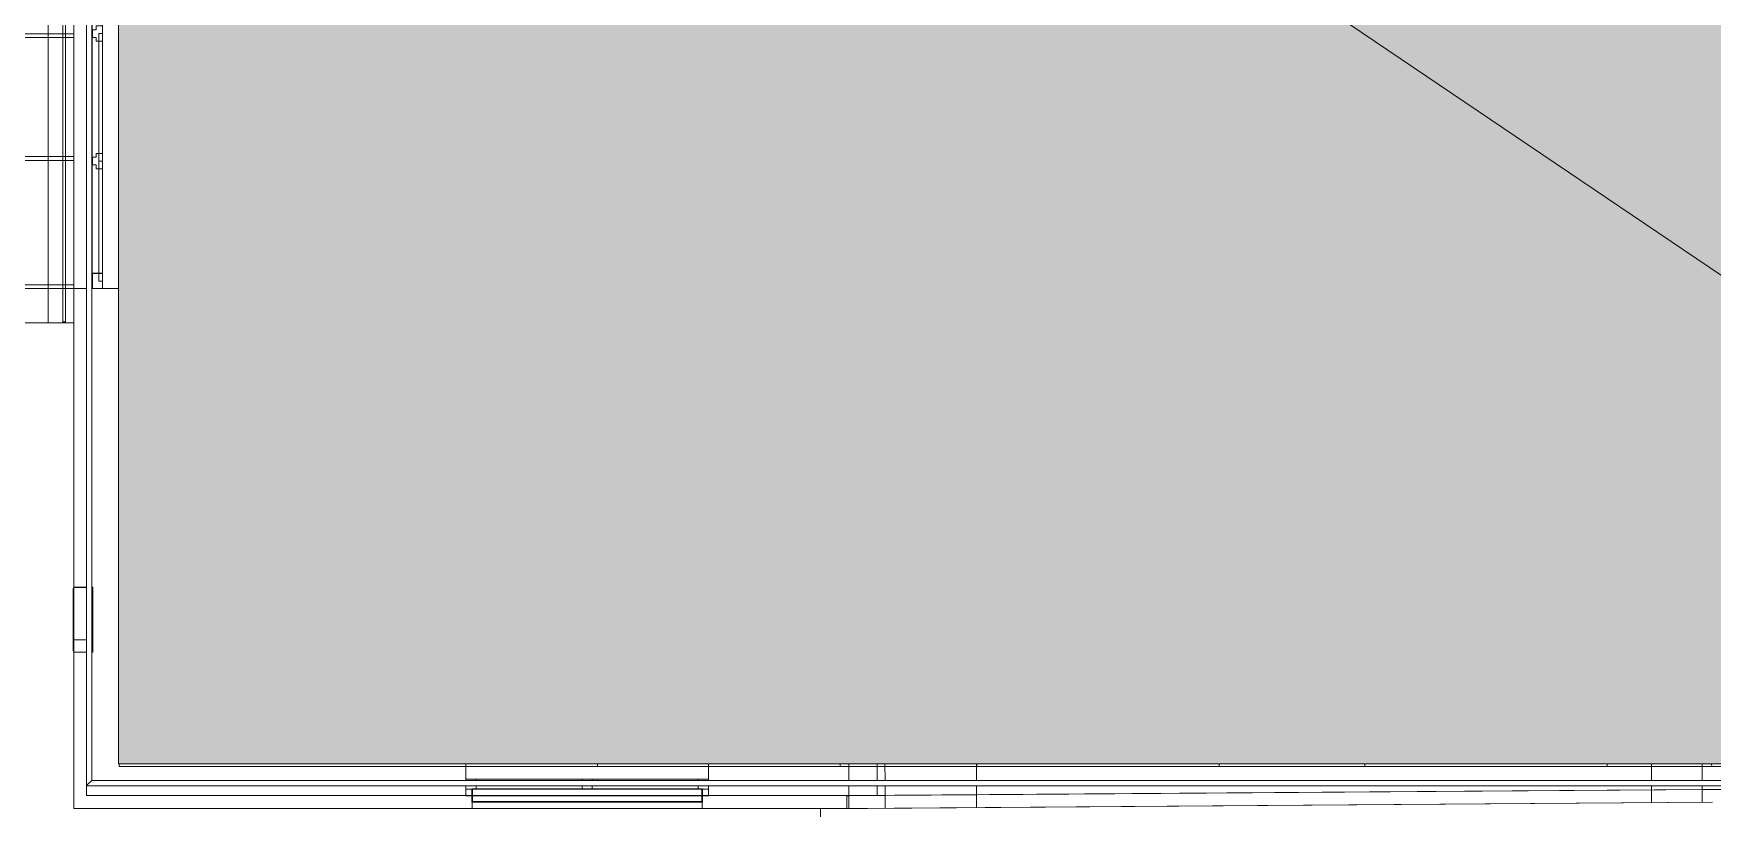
# Model space of a CAD drawing. Header units: millimetres. Extents: x 46521 to 262603, y -45352 to 20466.
# Drawn here: x 65035 to 78189, y -5275 to 801 of the extents above; entities that cross this region are included whole.
import ezdxf

# ---------------------------------------------------------------- set-up
doc = ezdxf.new("R2010")
doc.units = ezdxf.units.MM
for name, color, linetype, lineweight in [('A-DETL-GENF', 92, 'Continuous', 13), ('A-DETL-THIN', 151, 'Continuous', 13), ('A-FLOR', 192, 'Continuous', 13), ('A-GENM', 13, 'Continuous', 13), ('A-GLAZ', 151, 'Continuous', 13), ('A-GLAZ-CURT', 52, 'Continuous', 13), ('A-GLAZ-CWMG', 51, 'Continuous', 13), ('A-ROOF', 132, 'Continuous', 13), ('A-ROOF-OTLN', 132, 'Continuous', 13), ('A-WALL', 113, 'Continuous', 13), ('E-ELEC-FIXT', 91, 'Continuous', 13), ('M-EQPM', 50, 'Continuous', 13), ('Q-SPCQ', 91, 'Continuous', 13), ('S-COLS', 52, 'Continuous', 13)]:
    doc.layers.add(name, color=color, linetype=linetype, lineweight=lineweight)

# ---------------------------------------------------------------- blocks, each defined once
blk = doc.blocks.new('DPS_ELE_elektroměrná_skříň - DPS_ELE_elektroměrná_skříň -510x900-1157956-STŘECHA NÁVRH B')
at = {"layer": 'E-ELEC-FIXT', "color": 254}
for p, q in [((255, 150), (-255, 150)), ((-255, 150), (-255, 142)), ((-255, 142), (-255, 150)), ((-255, 150), (255, 150)), ((255, 142), (255, 150)), ((255, 150), (255, 142)), ((-255, 100), (-255, 0)), ((-255, 0), (-255, 100)), ((-255, 0), (255, 0)), ((-245, 0), (-255, 0)), ((245, 0), (-245, 0)), ((245, 0), (-245, 0)), ((-245, 0), (245, 0)), ((-245, 0), (-245, -5)), ((255, 0), (245, 0)), ((245, 0), (245, -5)), ((255, 0), (255, 100)), ((255, 100), (255, 0)), ((-245, -5), (245, -5))]:
    blk.add_line(p, q, dxfattribs=at)
at = {"layer": 'E-ELEC-FIXT', "color": 9}
for p, q in [((-245, 0), (-245, -5)), ((245, -5), (245, 0)), ((245, -5), (-245, -5))]:
    blk.add_line(p, q, dxfattribs=at)
at = {"layer": 'Q-SPCQ', "color": 254}
for p, q in [((-35, -5), (-36, -5)), ((-35, -5), (35, -5)), ((35, -5), (-35, -5)), ((-11, -5), (-23, -5)), ((-23, -5), (4, -5)), ((19, -5), (-15, -5)), ((-15, -5), (10, -5)), ((10, -5), (-11, -5)), ((-4, -5), (-11, -5)), ((-11, -5), (-5, -5)), ((-5, -5), (10, -5)), ((4, -5), (-4, -5)), ((10, -5), (1, -5)), ((1, -5), (19, -5))]:
    blk.add_line(p, q, dxfattribs=at)
blk = doc.blocks.new('DPS_ELE_elektroměrná_skříň - DPS_ELE_elektroměrná_skříň - 410x580-1157955-STŘECHA NÁVRH B')
at = {"layer": 'E-ELEC-FIXT', "color": 254}
for p, q in [((205, 150), (-205, 150)), ((-205, 150), (-205, 142)), ((205, 142), (205, 150)), ((-205, 100), (-205, 0)), ((-205, 0), (-205, 100)), ((-205, 0), (-197, 0)), ((-197, 0), (-205, 0)), ((-197, 0), (205, 0)), ((-195, 0), (-195, -5)), ((-195, 0), (-195, -5)), ((195, -5), (195, 0)), ((195, 0), (195, -5)), ((205, 0), (205, 100)), ((205, 100), (205, 0)), ((195, -5), (-195, -5)), ((-195, -5), (195, -5))]:
    blk.add_line(p, q, dxfattribs=at)
at = {"layer": 'E-ELEC-FIXT', "color": 10}
for p, q in [((-205, 142), (-205, 150)), ((-205, 150), (205, 150)), ((205, 150), (205, 142)), ((-195, 0), (-197, 0)), ((195, 0), (-195, 0)), ((195, 0), (-195, 0)), ((-195, 0), (195, 0)), ((205, 0), (195, 0))]:
    blk.add_line(p, q, dxfattribs=at)
at = {"layer": 'Q-SPCQ', "color": 254}
for p, q in [((-35, -5), (-36, -5)), ((-35, -5), (35, -5)), ((35, -5), (-35, -5)), ((-11, -5), (-23, -5)), ((-23, -5), (4, -5)), ((19, -5), (-15, -5)), ((-15, -5), (10, -5)), ((10, -5), (-11, -5)), ((-4, -5), (-11, -5)), ((-11, -5), (-5, -5)), ((-5, -5), (10, -5)), ((4, -5), (-4, -5)), ((10, -5), (1, -5)), ((1, -5), (19, -5))]:
    blk.add_line(p, q, dxfattribs=at)
blk = doc.blocks.new('ST_panel_sklo - ST_panel_sklo-1403385-STŘECHA NÁVRH B')
at = {"layer": 'A-GLAZ-CURT', "color": 254}
for p, q in [((-470, 28), (470, 28)), ((-470, 0), (-470, 28)), ((470, 0), (-470, 0))]:
    blk.add_line(p, q, dxfattribs=at)
at = {"layer": 'A-GLAZ-CURT', "color": 10}
for p, q in [((410, 28), (-470, 28)), ((-470, 28), (-470, 0)), ((-470, 0), (410, 0)), ((470, 28), (410, 28)), ((410, 0), (470, 0)), ((470, 28), (470, 0)), ((470, 28), (470, 0))]:
    blk.add_line(p, q, dxfattribs=at)
blk = doc.blocks.new('ST_panel_sklo - ST_panel_sklo-1403386-STŘECHA NÁVRH B')
at = {"layer": 'A-GLAZ-CURT', "color": 254}
for p, q in [((-500, 28), (500, 28)), ((500, 0), (-500, 0))]:
    blk.add_line(p, q, dxfattribs=at)
at = {"layer": 'A-GLAZ-CURT', "color": 10}
for p, q in [((-440, 28), (-500, 28)), ((-500, 0), (-500, 28)), ((-500, 28), (-500, 0)), ((-500, 0), (-440, 0)), ((440, 28), (-440, 28)), ((-440, 0), (440, 0)), ((500, 28), (440, 28)), ((440, 0), (500, 0)), ((500, 28), (500, 0)), ((500, 28), (500, 0))]:
    blk.add_line(p, q, dxfattribs=at)
blk = doc.blocks.new('OKNO_2k_ - OKNO_2k_1900x1400-V42-STŘECHA NÁVRH B')
at = {"layer": 'A-GLAZ', "color": 254}
for p, q in [((-950, 126), (950, 126)), ((-900, 126), (-950, 126)), ((-950, 75), (-950, 126)), ((-950, 126), (-950, 75)), ((-950, 75), (-900, 75)), ((950, 75), (-950, 75)), ((-950, 75), (-950, 47)), ((-900, 75), (-950, 75)), ((-950, 75), (950, 75)), ((-950, 47), (-950, 75)), ((-950, 5), (-950, -5)), ((-950, -5), (-950, 5)), ((-900, 126), (-900, 75)), ((-900, 75), (-900, 126)), ((900, 126), (-900, 126)), ((900, 126), (-900, 126)), ((-900, 75), (900, 75)), ((-870, 75), (-40, 75)), ((870, 75), (-870, 75)), ((-870, 47), (-870, 75)), ((-870, 75), (-870, 47)), ((-870, -5), (-870, 5)), ((-870, 5), (-870, -5)), ((-40, 47), (-40, 75)), ((-40, 75), (40, 75)), ((-40, 47), (-40, 75)), ((-40, -5), (-40, 5)), ((40, 75), (870, 75)), ((40, 75), (40, 47)), ((40, 75), (40, 47)), ((40, 5), (40, -5)), ((870, 47), (870, 75)), ((870, 47), (870, 75)), ((870, -5), (870, 5)), ((870, -5), (870, 5)), ((950, 126), (900, 126)), ((900, 75), (900, 126)), ((900, 75), (900, 126)), ((900, 75), (950, 75)), ((950, 75), (900, 75)), ((950, 126), (950, 75)), ((950, 126), (950, 75)), ((950, 75), (950, 47)), ((950, 75), (950, 47)), ((950, 5), (950, -5)), ((950, 5), (950, -5)), ((950, -5), (-950, -5)), ((-40, -5), (-870, -5)), ((-870, -5), (870, -5)), ((40, -5), (-40, -5)), ((870, -5), (40, -5))]:
    blk.add_line(p, q, dxfattribs=at)
at = {"layer": 'A-GLAZ', "color": 10}
for p, q in [((900, 126), (-900, 126)), ((-900, 75), (-870, 75)), ((-870, 75), (-900, 75)), ((-870, 75), (-900, 75)), ((-870, 75), (-40, 75)), ((-40, 75), (-870, 75)), ((-40, 75), (-870, 75)), ((-40, 75), (40, 75)), ((40, 75), (-40, 75)), ((-40, 75), (40, 75)), ((40, 75), (-40, 75)), ((-40, 75), (40, 75)), ((-40, -5), (-40, 5)), ((40, 75), (870, 75)), ((870, 75), (40, 75)), ((870, 75), (40, 75)), ((40, 5), (40, -5)), ((870, 75), (900, 75)), ((900, 75), (870, 75)), ((900, 75), (870, 75)), ((-870, -5), (-950, -5)), ((-40, -5), (-870, -5)), ((40, -5), (-40, -5)), ((40, -5), (-40, -5)), ((40, -5), (-40, -5)), ((870, -5), (40, -5)), ((950, -5), (870, -5))]:
    blk.add_line(p, q, dxfattribs=at)
blk = doc.blocks.new('parapet s nosem_vnitní - parapet s nosem_vnitní-1349022-STŘECHA NÁVRH B')
at = {"layer": 'A-GENM', "color": 254}
for p, q in [((-950, -98), (-950, 0)), ((-950, 0), (-950, -98)), ((-950, 0), (-870, 0)), ((870, 0), (950, 0)), ((950, -98), (950, 0)), ((950, 0), (950, -98)), ((950, -98), (950, -120))]:
    blk.add_line(p, q, dxfattribs=at)
at = {"layer": 'A-GENM', "color": 10}
for p, q in [((-950, 0), (-870, 0)), ((-870, 0), (-40, 0)), ((-870, 0), (-40, 0)), ((-40, 0), (40, 0)), ((-40, 0), (40, 0)), ((40, 0), (870, 0)), ((40, 0), (870, 0)), ((870, 0), (950, 0)), ((-950, -120), (-950, -98)), ((-950, -98), (-950, -120)), ((950, -120), (950, -98))]:
    blk.add_line(p, q, dxfattribs=at)
blk = doc.blocks.new('parapet_ext - parapet_ext-V43-STŘECHA NÁVRH B')
at = {"layer": 'Q-SPCQ', "color": 241, "lineweight": 25}
for p, q in [((-900, 51), (-900, 100)), ((-900, 100), (900, 100)), ((900, 100), (900, 51))]:
    blk.add_line(p, q, dxfattribs=at)
at = {"layer": 'Q-SPCQ', "color": 31, "lineweight": 25}
for p, q in [((-900, 100), (-900, 98)), ((-900, 100), (900, 100)), ((-900, 98), (-900, 51)), ((900, 98), (-900, 98)), ((-900, 98), (900, 98)), ((-900, 51), (-900, 0)), ((-900, 0), (-900, 51)), ((-900, 0), (-870, 0)), ((870, 0), (900, 0)), ((900, 98), (900, 100)), ((900, 51), (900, 98)), ((900, 51), (900, 0)), ((900, 0), (900, 51))]:
    blk.add_line(p, q, dxfattribs=at)
at = {"layer": 'Q-SPCQ', "color": 7, "lineweight": 25}
for p, q in [((-900, 0), (-870, 0)), ((-870, 0), (-40, 0)), ((-870, 0), (-40, 0)), ((-40, 0), (40, 0)), ((-40, 0), (40, 0)), ((40, 0), (870, 0)), ((40, 0), (870, 0)), ((870, 0), (900, 0))]:
    blk.add_line(p, q, dxfattribs=at)
blk = doc.blocks.new('Rectangular Mullion - Rectangular Mullion-Loc wall 49 Bottom 120mm 02-1403424-STŘECHA NÁVRH B')
at = {"layer": 'A-GLAZ-CWMG', "color": 254}
for p, q in [((65495, -1079), (65495, -199)), ((65495, -1079), (65495, -199)), ((65575, -199), (65575, -1079)), ((65575, -1079), (65575, -199)), ((65575, -1079), (65495, -1079))]:
    blk.add_line(p, q, dxfattribs=at)
at = {"layer": 'A-GLAZ-CWMG', "color": 10}
blk.add_line((65495, -1079), (65575, -1079), dxfattribs=at)
blk = doc.blocks.new('Rectangular Mullion - Rectangular Mullion-Loc wall 49 Bottom 120mm 02-1403425-STŘECHA NÁVRH B')
at = {"layer": 'A-GLAZ-CWMG', "color": 254}
for p, q in [((65495, -199), (65495, 801)), ((65495, -199), (65495, 801)), ((65575, 801), (65575, -199)), ((65575, -199), (65575, 801))]:
    blk.add_line(p, q, dxfattribs=at)
blk = doc.blocks.new('Rectangular Mullion - Rectangular Mullion-Loc wall 49 Bottom 120mm 02-1403430-STŘECHA NÁVRH B')
at = {"layer": 'A-GLAZ-CWMG', "color": 10}
for p, q in [((65495, -199), (65495, -229)), ((65495, -199), (65495, -229)), ((65495, -229), (65495, -1079)), ((65575, -259), (65575, -199)), ((65575, -199), (65575, -259)), ((65575, -1079), (65575, -259)), ((65546, -1079), (65495, -1079)), ((65495, -1079), (65546, -1079)), ((65574, -1079), (65546, -1079)), ((65546, -1079), (65574, -1079)), ((65575, -1079), (65574, -1079)), ((65574, -1079), (65575, -1079))]:
    blk.add_line(p, q, dxfattribs=at)
at = {"layer": 'A-GLAZ-CWMG', "color": 254}
for p, q in [((65495, -229), (65495, -1079)), ((65575, -259), (65575, -1079))]:
    blk.add_line(p, q, dxfattribs=at)
blk = doc.blocks.new('Rectangular Mullion - Rectangular Mullion-Loc wall 49 Bottom 120mm 02-1403408-STŘECHA NÁVRH B')
at = {"layer": 'A-GLAZ-CWMG', "color": 10}
for p, q in [((65495, 801), (65495, 771)), ((65495, 801), (65495, 771)), ((65575, 741), (65575, 801)), ((65575, 801), (65575, 741)), ((65495, 771), (65495, -169)), ((65575, -139), (65575, 741)), ((65495, -169), (65495, -199)), ((65495, -169), (65495, -199)), ((65575, -199), (65575, -139)), ((65575, -139), (65575, -199))]:
    blk.add_line(p, q, dxfattribs=at)
at = {"layer": 'A-GLAZ-CWMG', "color": 254}
for p, q in [((65495, 771), (65495, -169)), ((65575, 741), (65575, -139))]:
    blk.add_line(p, q, dxfattribs=at)
blk = doc.blocks.new('Rectangular Mullion - Rectangular Mullion-Loc wall 49 Bottom 120mm 02-V52-STŘECHA NÁVRH B')
at = {"layer": 'A-GLAZ-CWMG', "color": 10}
for p, q in [((65495, 1801), (65495, 1771)), ((65495, 1801), (65495, 1771)), ((65495, 1771), (65495, 831)), ((65575, 1741), (65575, 1801)), ((65575, 1801), (65575, 1741)), ((65575, 1461), (65575, 1741)), ((65575, 1061), (65575, 1461)), ((65575, 1461), (65575, 1061)), ((65575, 861), (65575, 1061)), ((65495, 831), (65495, 801)), ((65495, 831), (65495, 801)), ((65575, 801), (65575, 861)), ((65575, 861), (65575, 801))]:
    blk.add_line(p, q, dxfattribs=at)
at = {"layer": 'A-GLAZ-CWMG', "color": 254}
for p, q in [((65495, 1771), (65495, 831)), ((65575, 1741), (65575, 1461)), ((65575, 1061), (65575, 861))]:
    blk.add_line(p, q, dxfattribs=at)
blk = doc.blocks.new('Rectangular Mullion - Rectangular Mullion-Loc wall 49 Bottom 120mm 02-1403388-STŘECHA NÁVRH B')
at = {"layer": 'A-GLAZ-CWMG', "color": 254}
for p, q in [((0, 1), (-120, 1)), ((-120, 1), (-120, -79)), ((-120, 1), (0, 1)), ((0, -79), (0, 1)), ((0, 1), (0, -79)), ((-120, -79), (0, -79)), ((0, -79), (-120, -79))]:
    blk.add_line(p, q, dxfattribs=at)
at = {"layer": 'A-GLAZ-CWMG', "color": 10}
for p, q in [((-120, 0), (-120, 1)), ((-120, -28), (-120, 0)), ((-120, -79), (-120, -28))]:
    blk.add_line(p, q, dxfattribs=at)
blk = doc.blocks.new('Rectangular Mullion - Rectangular Mullion-Loc wall 49 Bottom 120mm-1403423-STŘECHA NÁVRH B')
at = {"layer": 'A-GLAZ-CWMG', "color": 10}
for p, q in [((-60, 1), (-60, 0)), ((60, 1), (-60, 1)), ((60, 0), (60, 1)), ((60, -28), (60, 0)), ((-60, 0), (-60, -28)), ((-60, -28), (-60, -49)), ((-60, -49), (-30, -49)), ((-30, -49), (-30, -79)), ((-30, -79), (30, -79)), ((30, -79), (30, -49)), ((30, -49), (60, -49)), ((60, -49), (60, -28))]:
    blk.add_line(p, q, dxfattribs=at)
at = {"layer": 'A-GLAZ-CWMG', "color": 254}
for p, q in [((-60, 1), (60, 1)), ((-60, -49), (-60, 1)), ((60, 1), (60, -49)), ((-30, -49), (-60, -49)), ((-30, -79), (-30, -49)), ((30, -79), (-30, -79)), ((60, -49), (30, -49)), ((30, -49), (30, -79))]:
    blk.add_line(p, q, dxfattribs=at)
blk = doc.blocks.new('FP_68-STŘECHA NÁVRH B')
at = {"layer": 'M-EQPM', "color": 8}
for p, q in [((-2591, -200), (-2768, -200)), ((-2412, -200), (-2591, -200)), ((-2231, -200), (-2412, -200)), ((-2050, -200), (-2231, -200)), ((-1867, -200), (-2050, -200)), ((-1683, -200), (-1867, -200)), ((-1499, -200), (-1683, -200)), ((-1313, -200), (-1499, -200)), ((-1127, -200), (-1313, -200)), ((-940, -200), (-1127, -200)), ((-753, -200), (-940, -200)), ((-565, -200), (-753, -200)), ((-377, -200), (-565, -200)), ((-188, -200), (-377, -200)), ((0, -200), (-188, -200)), ((188, -200), (0, -200)), ((377, -200), (188, -200)), ((565, -200), (377, -200)), ((753, -200), (565, -200)), ((940, -200), (753, -200)), ((1127, -200), (940, -200)), ((1313, -200), (1127, -200)), ((1499, -200), (1313, -200)), ((1683, -200), (1499, -200)), ((1867, -200), (1683, -200)), ((2050, -200), (1867, -200)), ((2231, -200), (2050, -200)), ((2412, -200), (2231, -200)), ((2591, -200), (2412, -200)), ((2768, -200), (2591, -200)), ((-2591, -400), (-2768, -400)), ((-2412, -400), (-2591, -400)), ((-2231, -400), (-2412, -400)), ((-2050, -400), (-2231, -400)), ((-1867, -400), (-2050, -400)), ((-1683, -400), (-1867, -400)), ((-1499, -400), (-1683, -400)), ((-1313, -400), (-1499, -400)), ((-1127, -400), (-1313, -400)), ((-940, -400), (-1127, -400)), ((-753, -400), (-940, -400)), ((-565, -400), (-753, -400)), ((-377, -400), (-565, -400)), ((-188, -400), (-377, -400)), ((0, -400), (-188, -400)), ((188, -400), (0, -400)), ((377, -400), (188, -400)), ((565, -400), (377, -400)), ((753, -400), (565, -400)), ((940, -400), (753, -400)), ((1127, -400), (940, -400)), ((1313, -400), (1127, -400)), ((1499, -400), (1313, -400)), ((1683, -400), (1499, -400)), ((1867, -400), (1683, -400)), ((2050, -400), (1867, -400)), ((2231, -400), (2050, -400)), ((2412, -400), (2231, -400)), ((2591, -400), (2412, -400)), ((2768, -400), (2591, -400)), ((-2591, -600), (-2768, -600)), ((-2412, -600), (-2591, -600)), ((-2231, -600), (-2412, -600)), ((-2050, -600), (-2231, -600)), ((-1867, -600), (-2050, -600)), ((-1683, -600), (-1867, -600)), ((-1499, -600), (-1683, -600)), ((-1313, -600), (-1499, -600)), ((-1127, -600), (-1313, -600)), ((-940, -600), (-1127, -600)), ((-753, -600), (-940, -600)), ((-565, -600), (-753, -600)), ((-377, -600), (-565, -600)), ((-188, -600), (-377, -600)), ((0, -600), (-188, -600)), ((188, -600), (0, -600)), ((377, -600), (188, -600)), ((565, -600), (377, -600)), ((753, -600), (565, -600)), ((940, -600), (753, -600)), ((1127, -600), (940, -600)), ((1313, -600), (1127, -600)), ((1499, -600), (1313, -600)), ((1683, -600), (1499, -600)), ((1867, -600), (1683, -600)), ((2050, -600), (1867, -600)), ((2231, -600), (2050, -600)), ((2412, -600), (2231, -600)), ((2591, -600), (2412, -600)), ((2768, -600), (2591, -600)), ((-2591, -800), (-2768, -800)), ((-2412, -800), (-2591, -800)), ((-2231, -800), (-2412, -800)), ((-2050, -800), (-2231, -800)), ((-1867, -800), (-2050, -800)), ((-1683, -800), (-1867, -800)), ((-1499, -800), (-1683, -800)), ((-1313, -800), (-1499, -800)), ((-1127, -800), (-1313, -800)), ((-940, -800), (-1127, -800)), ((-753, -800), (-940, -800)), ((-565, -800), (-753, -800)), ((-377, -800), (-565, -800)), ((-188, -800), (-377, -800)), ((0, -800), (-188, -800)), ((188, -800), (0, -800)), ((377, -800), (188, -800)), ((565, -800), (377, -800)), ((753, -800), (565, -800)), ((940, -800), (753, -800)), ((1127, -800), (940, -800)), ((1313, -800), (1127, -800)), ((1499, -800), (1313, -800)), ((1683, -800), (1499, -800)), ((1867, -800), (1683, -800)), ((2050, -800), (1867, -800)), ((2231, -800), (2050, -800)), ((2412, -800), (2231, -800)), ((2591, -800), (2412, -800)), ((2768, -800), (2591, -800)), ((-2591, -1000), (-2768, -1000)), ((-2412, -1000), (-2591, -1000)), ((-2231, -1000), (-2412, -1000)), ((-2050, -1000), (-2231, -1000)), ((-1867, -1000), (-2050, -1000)), ((-1683, -1000), (-1867, -1000)), ((-1499, -1000), (-1683, -1000)), ((-1313, -1000), (-1499, -1000)), ((-1127, -1000), (-1313, -1000)), ((-940, -1000), (-1127, -1000)), ((-753, -1000), (-940, -1000)), ((-565, -1000), (-753, -1000)), ((-377, -1000), (-565, -1000)), ((-188, -1000), (-377, -1000)), ((0, -1000), (-188, -1000)), ((188, -1000), (0, -1000)), ((377, -1000), (188, -1000)), ((565, -1000), (377, -1000)), ((753, -1000), (565, -1000)), ((940, -1000), (753, -1000)), ((1127, -1000), (940, -1000)), ((1313, -1000), (1127, -1000)), ((1499, -1000), (1313, -1000)), ((1683, -1000), (1499, -1000)), ((1867, -1000), (1683, -1000)), ((2050, -1000), (1867, -1000)), ((2231, -1000), (2050, -1000)), ((2412, -1000), (2231, -1000)), ((2591, -1000), (2412, -1000)), ((2768, -1000), (2591, -1000))]:
    blk.add_line(p, q, dxfattribs=at)
blk = doc.blocks.new('DPS_stříška_hlavní_vstup_2 - DPS_stříška_hlavní_vstup_2-1605088-STŘECHA NÁVRH B')
at = {"layer": 'M-EQPM', "color": 9}
for p, q in [((2768, 0), (-2768, 0)), ((-2768, 0), (-2768, -1200)), ((2768, -1200), (2768, 0))]:
    blk.add_line(p, q, dxfattribs=at)
at = {"layer": 'M-EQPM', "color": 254}
for p, q in [((-2768, 0), (-2471, 0)), ((-2768, 0), (-2768, 0)), ((-2768, -1200), (-2768, 0)), ((-2471, 0), (-2171, 0)), ((-2170, 0), (-1867, 0)), ((-1866, 0), (-1560, 0)), ((-1560, 0), (-1251, 0)), ((-1251, 0), (-940, 0)), ((-940, 0), (-627, 0)), ((-627, 0), (-314, 0)), ((-314, 0), (0, 0)), ((0, 0), (314, 0)), ((314, 0), (627, 0)), ((627, 0), (940, 0)), ((940, 0), (1251, 0)), ((1251, 0), (1560, 0)), ((1560, 0), (1866, 0)), ((1867, 0), (2170, 0)), ((2171, 0), (2471, 0)), ((2471, 0), (2768, 0)), ((2768, 0), (2768, 0)), ((2768, 0), (2768, -1200)), ((-2768, -85), (-2768, -65)), ((-2768, -65), (-2761, -65)), ((-2471, -65), (-2768, -65)), ((-2761, -85), (-2768, -85)), ((-2471, -85), (-2768, -85)), ((-2761, -65), (-2761, -75)), ((-2761, -65), (-2500, -65)), ((-2761, -75), (-2761, -85)), ((-2500, -85), (-2761, -85)), ((-2470, -30), (-2500, -30)), ((-2500, -30), (-2470, -30)), ((-2500, -30), (-2500, -65)), ((-2500, -30), (-2500, -65)), ((-2500, -65), (-2500, -85)), ((-2500, -65), (-2500, -85)), ((-2500, -65), (-2474, -65)), ((-2500, -85), (-2500, -590)), ((-2500, -85), (-2500, -590)), ((-2474, -85), (-2500, -85)), ((-2474, -65), (-2171, -65)), ((-2474, -85), (-2465, -85)), ((-2171, -65), (-2471, -65)), ((-2171, -85), (-2471, -85)), ((-2470, -65), (-2470, -30)), ((-2470, -30), (-2470, -65)), ((-2470, -85), (-2470, -65)), ((-2470, -65), (-2470, -85)), ((-2470, -590), (-2470, -85)), ((-2470, -85), (-2470, -590)), ((-2171, -85), (-2465, -85)), ((-2170, -65), (-1867, -65)), ((-1867, -65), (-2170, -65)), ((-1867, -85), (-2170, -85)), ((-1867, -85), (-2170, -85)), ((-1862, -65), (-1866, -65)), ((-1560, -65), (-1866, -65)), ((-1560, -85), (-1866, -85)), ((-1560, -85), (-1866, -85)), ((-1862, -65), (-1560, -65)), ((-1556, -65), (-1560, -65)), ((-1251, -65), (-1560, -65)), ((-1251, -85), (-1560, -85)), ((-1495, -85), (-1560, -85)), ((-1556, -65), (-1495, -65)), ((-1465, -30), (-1495, -30)), ((-1495, -30), (-1465, -30)), ((-1495, -30), (-1495, -65)), ((-1495, -30), (-1495, -65)), ((-1495, -65), (-1495, -85)), ((-1495, -65), (-1495, -85)), ((-1495, -65), (-1465, -65)), ((-1495, -85), (-1495, -590)), ((-1495, -85), (-1495, -590)), ((-1465, -85), (-1495, -85)), ((-1465, -65), (-1465, -30)), ((-1465, -30), (-1465, -65)), ((-1465, -85), (-1465, -65)), ((-1465, -65), (-1465, -85)), ((-1465, -65), (-1251, -65)), ((-1465, -590), (-1465, -85)), ((-1465, -85), (-1465, -590)), ((-1251, -85), (-1465, -85)), ((-1251, -65), (-940, -65)), ((-940, -65), (-1251, -65)), ((-940, -85), (-1251, -85)), ((-940, -85), (-1251, -85)), ((-937, -65), (-940, -65)), ((-627, -65), (-940, -65)), ((-627, -85), (-940, -85)), ((-627, -85), (-940, -85)), ((-937, -65), (-627, -65)), ((-626, -65), (-627, -65)), ((-314, -65), (-627, -65)), ((-314, -85), (-627, -85)), ((-627, -85), (-626, -85)), ((-626, -65), (-532, -65)), ((-532, -85), (-626, -85)), ((-502, -30), (-532, -30)), ((-532, -30), (-502, -30)), ((-532, -30), (-532, -65)), ((-532, -30), (-532, -65)), ((-532, -65), (-532, -85)), ((-532, -65), (-532, -85)), ((-532, -65), (-502, -65)), ((-532, -85), (-532, -590)), ((-532, -85), (-532, -590)), ((-502, -85), (-532, -85)), ((-502, -65), (-502, -30)), ((-502, -30), (-502, -65)), ((-502, -85), (-502, -65)), ((-502, -65), (-502, -85)), ((-502, -65), (-314, -65)), ((-502, -590), (-502, -85)), ((-502, -85), (-502, -590)), ((-314, -85), (-502, -85)), ((-314, -65), (314, -65)), ((0, -65), (-314, -65)), ((314, -85), (-314, -85)), ((-314, -85), (-313, -85)), ((0, -85), (-313, -85)), ((314, -65), (0, -65)), ((313, -85), (0, -85)), ((313, -85), (314, -85)), ((314, -65), (502, -65)), ((627, -65), (314, -65)), ((627, -85), (314, -85)), ((502, -85), (314, -85)), ((502, -30), (532, -30)), ((532, -30), (502, -30)), ((502, -65), (502, -30)), ((502, -30), (502, -65)), ((502, -85), (502, -65)), ((502, -65), (502, -85)), ((502, -65), (532, -65)), ((502, -590), (502, -85)), ((502, -85), (502, -590)), ((532, -85), (502, -85)), ((532, -65), (532, -30)), ((532, -65), (532, -30)), ((532, -85), (532, -65)), ((532, -85), (532, -65)), ((532, -65), (627, -65)), ((532, -590), (532, -85)), ((532, -590), (532, -85)), ((626, -85), (532, -85)), ((626, -85), (627, -85)), ((627, -65), (940, -65)), ((940, -65), (627, -65)), ((940, -85), (627, -85)), ((937, -85), (627, -85)), ((937, -85), (940, -85)), ((940, -65), (1251, -65)), ((1251, -65), (940, -65)), ((1251, -85), (940, -85)), ((1248, -85), (940, -85)), ((1248, -85), (1251, -85)), ((1251, -65), (1465, -65)), ((1560, -65), (1251, -65)), ((1560, -85), (1251, -85)), ((1465, -85), (1251, -85)), ((1465, -30), (1495, -30)), ((1495, -30), (1465, -30)), ((1465, -65), (1465, -30)), ((1465, -30), (1465, -65)), ((1465, -85), (1465, -65)), ((1465, -65), (1465, -85)), ((1465, -65), (1495, -65)), ((1465, -590), (1465, -85)), ((1465, -85), (1465, -590)), ((1495, -85), (1465, -85)), ((1495, -65), (1495, -30)), ((1495, -65), (1495, -30)), ((1495, -85), (1495, -65)), ((1495, -85), (1495, -65)), ((1495, -65), (1560, -65)), ((1495, -590), (1495, -85)), ((1495, -590), (1495, -85)), ((1556, -85), (1495, -85)), ((1556, -85), (1560, -85)), ((1560, -65), (1866, -65)), ((1866, -65), (1560, -65)), ((1866, -85), (1560, -85)), ((1862, -85), (1560, -85)), ((1862, -85), (1866, -85)), ((1867, -65), (2170, -65)), ((2170, -65), (1867, -65)), ((2170, -85), (1867, -85)), ((2170, -85), (1867, -85)), ((2171, -65), (2474, -65)), ((2768, -65), (2171, -65)), ((2768, -85), (2171, -85)), ((2474, -85), (2171, -85)), ((2470, -30), (2500, -30)), ((2500, -30), (2470, -30)), ((2470, -65), (2470, -30)), ((2470, -30), (2470, -65)), ((2470, -85), (2470, -65)), ((2470, -65), (2470, -85)), ((2470, -590), (2470, -85)), ((2470, -85), (2470, -590)), ((2474, -65), (2500, -65)), ((2500, -85), (2474, -85)), ((2500, -65), (2500, -30)), ((2500, -65), (2500, -30)), ((2500, -85), (2500, -65)), ((2500, -85), (2500, -65)), ((2500, -65), (2761, -65)), ((2500, -590), (2500, -85)), ((2500, -590), (2500, -85)), ((2761, -85), (2500, -85)), ((2761, -65), (2768, -65)), ((2761, -75), (2761, -65)), ((2761, -85), (2761, -75)), ((2768, -85), (2761, -85)), ((2768, -65), (2768, -85)), ((-2768, -610), (-2768, -590)), ((-2768, -590), (-2761, -590)), ((-2471, -590), (-2768, -590)), ((-2761, -610), (-2768, -610)), ((-2471, -610), (-2768, -610)), ((-2761, -590), (-2761, -600)), ((-2761, -590), (-2500, -590)), ((-2761, -600), (-2761, -610)), ((-2500, -610), (-2761, -610)), ((-2500, -590), (-2500, -610)), ((-2500, -590), (-2500, -610)), ((-2500, -590), (-2474, -590)), ((-2500, -610), (-2500, -1115)), ((-2500, -610), (-2500, -1115)), ((-2474, -610), (-2500, -610)), ((-2474, -590), (-2171, -590)), ((-2171, -610), (-2474, -610)), ((-2171, -590), (-2471, -590)), ((-2171, -610), (-2471, -610)), ((-2470, -610), (-2470, -590)), ((-2470, -590), (-2470, -610)), ((-2470, -1115), (-2470, -610)), ((-2470, -610), (-2470, -1115)), ((-2170, -590), (-1867, -590)), ((-1867, -590), (-2170, -590)), ((-1867, -610), (-2170, -610)), ((-1867, -610), (-2170, -610)), ((-1866, -590), (-1560, -590)), ((-1560, -590), (-1866, -590)), ((-1560, -610), (-1866, -610)), ((-1560, -610), (-1866, -610)), ((-1560, -590), (-1495, -590)), ((-1251, -590), (-1560, -590)), ((-1251, -610), (-1560, -610)), ((-1495, -610), (-1560, -610)), ((-1495, -590), (-1495, -610)), ((-1495, -590), (-1495, -610)), ((-1495, -590), (-1465, -590)), ((-1495, -610), (-1495, -1115)), ((-1495, -610), (-1495, -1115)), ((-1465, -610), (-1495, -610)), ((-1465, -610), (-1465, -590)), ((-1465, -590), (-1465, -610)), ((-1465, -590), (-1251, -590)), ((-1465, -1115), (-1465, -610)), ((-1465, -610), (-1465, -1115)), ((-1251, -610), (-1465, -610)), ((-1251, -590), (-940, -590)), ((-940, -590), (-1251, -590)), ((-940, -610), (-1251, -610)), ((-940, -610), (-1251, -610)), ((-940, -590), (-627, -590)), ((-627, -590), (-940, -590)), ((-627, -610), (-940, -610)), ((-627, -610), (-940, -610)), ((-627, -590), (-532, -590)), ((-314, -590), (-627, -590)), ((-314, -610), (-627, -610)), ((-532, -610), (-627, -610)), ((-532, -590), (-532, -610)), ((-532, -590), (-532, -610)), ((-532, -590), (-502, -590)), ((-532, -610), (-532, -1115)), ((-532, -610), (-532, -1115)), ((-502, -610), (-532, -610)), ((-502, -610), (-502, -590)), ((-502, -590), (-502, -610)), ((-502, -590), (-314, -590)), ((-502, -1115), (-502, -610)), ((-502, -610), (-502, -1115)), ((-314, -610), (-502, -610)), ((-314, -590), (314, -590)), ((314, -590), (-314, -590)), ((314, -610), (-314, -610)), ((314, -610), (-314, -610)), ((314, -590), (502, -590)), ((627, -590), (314, -590)), ((627, -610), (314, -610)), ((502, -610), (314, -610)), ((502, -610), (502, -590)), ((502, -590), (502, -610)), ((502, -590), (532, -590)), ((502, -1115), (502, -610)), ((502, -610), (502, -1115)), ((532, -610), (502, -610)), ((532, -610), (532, -590)), ((532, -610), (532, -590)), ((532, -590), (627, -590)), ((532, -1115), (532, -610)), ((532, -1115), (532, -610)), ((627, -610), (532, -610)), ((627, -590), (940, -590)), ((940, -590), (627, -590)), ((940, -610), (627, -610)), ((940, -610), (627, -610)), ((940, -590), (1251, -590)), ((1251, -590), (940, -590)), ((1251, -610), (940, -610)), ((1251, -610), (940, -610)), ((1251, -590), (1465, -590)), ((1560, -590), (1251, -590)), ((1560, -610), (1251, -610)), ((1465, -610), (1251, -610)), ((1465, -610), (1465, -590)), ((1465, -590), (1465, -610)), ((1465, -590), (1495, -590)), ((1465, -1115), (1465, -610)), ((1465, -610), (1465, -1115)), ((1495, -610), (1465, -610)), ((1495, -610), (1495, -590)), ((1495, -610), (1495, -590)), ((1495, -590), (1560, -590)), ((1495, -1115), (1495, -610)), ((1495, -1115), (1495, -610)), ((1560, -610), (1495, -610)), ((1560, -590), (1866, -590)), ((1866, -590), (1560, -590)), ((1866, -610), (1560, -610)), ((1866, -610), (1560, -610)), ((1867, -590), (2170, -590)), ((2170, -590), (1867, -590)), ((2170, -610), (1867, -610)), ((2170, -610), (1867, -610)), ((2171, -590), (2474, -590)), ((2471, -590), (2171, -590)), ((2471, -610), (2171, -610)), ((2474, -610), (2171, -610)), ((2470, -610), (2470, -590)), ((2470, -590), (2470, -610)), ((2470, -1115), (2470, -610)), ((2470, -610), (2470, -1115)), ((2768, -590), (2471, -590)), ((2768, -610), (2471, -610)), ((2474, -590), (2500, -590)), ((2500, -610), (2474, -610)), ((2500, -610), (2500, -590)), ((2500, -610), (2500, -590)), ((2500, -590), (2761, -590)), ((2500, -1115), (2500, -610)), ((2500, -1115), (2500, -610)), ((2761, -610), (2500, -610)), ((2761, -590), (2768, -590)), ((2761, -600), (2761, -590)), ((2761, -610), (2761, -600)), ((2768, -610), (2761, -610)), ((2768, -590), (2768, -610)), ((-2768, -1135), (-2768, -1115)), ((-2768, -1115), (-2761, -1115)), ((-2171, -1115), (-2768, -1115)), ((-2761, -1135), (-2768, -1135)), ((-2171, -1135), (-2768, -1135)), ((-2761, -1115), (-2761, -1125)), ((-2761, -1115), (-2500, -1115)), ((-2761, -1125), (-2761, -1135)), ((-2500, -1135), (-2761, -1135)), ((-2500, -1115), (-2500, -1135)), ((-2500, -1115), (-2500, -1135)), ((-2500, -1115), (-2474, -1115)), ((-2500, -1135), (-2500, -1200)), ((-2500, -1135), (-2500, -1200)), ((-2474, -1135), (-2500, -1135)), ((-2474, -1115), (-2171, -1115)), ((-2171, -1135), (-2474, -1135)), ((-2470, -1135), (-2470, -1115)), ((-2470, -1115), (-2470, -1135)), ((-2470, -1200), (-2470, -1135)), ((-2470, -1135), (-2470, -1200)), ((-2170, -1115), (-1867, -1115)), ((-1867, -1115), (-2170, -1115)), ((-1867, -1135), (-2170, -1135)), ((-1867, -1135), (-2170, -1135)), ((-1866, -1115), (-1560, -1115)), ((-1560, -1115), (-1866, -1115)), ((-1560, -1135), (-1866, -1135)), ((-1560, -1135), (-1866, -1135)), ((-1560, -1115), (-1495, -1115)), ((-1251, -1115), (-1560, -1115)), ((-1251, -1135), (-1560, -1135)), ((-1560, -1135), (-1556, -1135)), ((-1495, -1135), (-1556, -1135)), ((-1495, -1115), (-1495, -1135)), ((-1495, -1115), (-1495, -1135)), ((-1495, -1115), (-1465, -1115)), ((-1495, -1135), (-1495, -1200)), ((-1495, -1135), (-1495, -1200)), ((-1465, -1135), (-1495, -1135)), ((-1465, -1135), (-1465, -1115)), ((-1465, -1115), (-1465, -1135)), ((-1465, -1115), (-1251, -1115)), ((-1465, -1200), (-1465, -1135)), ((-1465, -1135), (-1465, -1200)), ((-1251, -1135), (-1465, -1135)), ((-1248, -1115), (-1251, -1115)), ((-940, -1115), (-1251, -1115)), ((-940, -1135), (-1251, -1135)), ((-1251, -1135), (-1248, -1135)), ((-1248, -1115), (-940, -1115)), ((-940, -1135), (-1248, -1135)), ((-937, -1115), (-940, -1115)), ((-627, -1115), (-940, -1115)), ((-627, -1135), (-940, -1135)), ((-940, -1135), (-937, -1135)), ((-937, -1115), (-627, -1115)), ((-627, -1135), (-937, -1135)), ((-627, -1115), (-532, -1115)), ((-314, -1115), (-627, -1115)), ((-314, -1135), (-627, -1135)), ((-532, -1135), (-627, -1135)), ((-532, -1115), (-532, -1135)), ((-532, -1115), (-532, -1135)), ((-532, -1115), (-502, -1115)), ((-532, -1135), (-532, -1200)), ((-532, -1135), (-532, -1200)), ((-502, -1135), (-532, -1135)), ((-502, -1135), (-502, -1115)), ((-502, -1115), (-502, -1135)), ((-502, -1115), (-314, -1115)), ((-502, -1200), (-502, -1135)), ((-502, -1135), (-502, -1200)), ((-314, -1135), (-502, -1135)), ((-313, -1115), (-314, -1115)), ((314, -1115), (-314, -1115)), ((314, -1135), (-314, -1135)), ((314, -1135), (-314, -1135)), ((-313, -1115), (313, -1115)), ((314, -1115), (313, -1115)), ((314, -1115), (502, -1115)), ((627, -1115), (314, -1115)), ((627, -1135), (314, -1135)), ((502, -1135), (314, -1135)), ((502, -1135), (502, -1115)), ((502, -1115), (502, -1135)), ((502, -1115), (532, -1115)), ((502, -1200), (502, -1135)), ((502, -1135), (502, -1200)), ((532, -1135), (502, -1135)), ((532, -1135), (532, -1115)), ((532, -1135), (532, -1115)), ((532, -1115), (626, -1115)), ((532, -1200), (532, -1135)), ((532, -1200), (532, -1135)), ((627, -1135), (532, -1135)), ((627, -1115), (626, -1115)), ((627, -1115), (937, -1115)), ((940, -1115), (627, -1115)), ((940, -1135), (627, -1135)), ((940, -1135), (627, -1135)), ((940, -1115), (937, -1115)), ((940, -1115), (1248, -1115)), ((1251, -1115), (940, -1115)), ((1251, -1135), (940, -1135)), ((1251, -1135), (940, -1135)), ((1251, -1115), (1248, -1115)), ((1251, -1115), (1465, -1115)), ((1560, -1115), (1251, -1115)), ((1560, -1135), (1251, -1135)), ((1465, -1135), (1251, -1135)), ((1465, -1135), (1465, -1115)), ((1465, -1115), (1465, -1135)), ((1465, -1115), (1495, -1115)), ((1465, -1200), (1465, -1135)), ((1465, -1135), (1465, -1200)), ((1495, -1135), (1465, -1135)), ((1495, -1135), (1495, -1115)), ((1495, -1135), (1495, -1115)), ((1495, -1115), (1560, -1115)), ((1495, -1200), (1495, -1135)), ((1495, -1200), (1495, -1135)), ((1560, -1135), (1495, -1135)), ((1560, -1115), (1862, -1115)), ((1866, -1115), (1560, -1115)), ((1866, -1135), (1560, -1135)), ((1862, -1135), (1560, -1135)), ((1866, -1115), (1862, -1115)), ((1862, -1135), (1866, -1135)), ((1867, -1115), (2165, -1115)), ((2171, -1115), (1867, -1115)), ((2171, -1135), (1867, -1135)), ((2170, -1135), (1867, -1135)), ((2170, -1115), (2165, -1115)), ((2171, -1115), (2465, -1115)), ((2768, -1115), (2171, -1115)), ((2768, -1135), (2171, -1135)), ((2474, -1135), (2171, -1135)), ((2474, -1115), (2465, -1115)), ((2470, -1135), (2470, -1115)), ((2470, -1115), (2470, -1135)), ((2470, -1200), (2470, -1135)), ((2470, -1135), (2470, -1200)), ((2474, -1115), (2500, -1115)), ((2500, -1135), (2474, -1135)), ((2500, -1135), (2500, -1115)), ((2500, -1135), (2500, -1115)), ((2500, -1115), (2761, -1115)), ((2500, -1200), (2500, -1135)), ((2500, -1200), (2500, -1135)), ((2761, -1135), (2500, -1135)), ((2761, -1115), (2768, -1115)), ((2761, -1125), (2761, -1115)), ((2761, -1135), (2761, -1125)), ((2768, -1135), (2761, -1135)), ((2768, -1115), (2768, -1135)), ((-2768, -1200), (-2768, -1200)), ((-2171, -1200), (-2768, -1200)), ((-2768, -1200), (-2471, -1200)), ((-2470, -1200), (-2500, -1200)), ((-2500, -1200), (-2470, -1200)), ((-2471, -1200), (-2171, -1200)), ((-2171, -1200), (-1867, -1200)), ((-1867, -1200), (-2170, -1200)), ((-1867, -1200), (-1560, -1200)), ((-1560, -1200), (-1866, -1200)), ((-1251, -1200), (-1560, -1200)), ((-1560, -1200), (-1251, -1200)), ((-1465, -1200), (-1495, -1200)), ((-1495, -1200), (-1465, -1200)), ((-940, -1200), (-1251, -1200)), ((-1251, -1200), (-314, -1200)), ((-627, -1200), (-940, -1200)), ((-314, -1200), (-627, -1200)), ((-502, -1200), (-532, -1200)), ((-532, -1200), (-502, -1200)), ((314, -1200), (-314, -1200)), ((-314, -1200), (0, -1200)), ((0, -1200), (314, -1200)), ((627, -1200), (314, -1200)), ((314, -1200), (627, -1200)), ((502, -1200), (532, -1200)), ((532, -1200), (502, -1200)), ((940, -1200), (627, -1200)), ((627, -1200), (1251, -1200)), ((1251, -1200), (940, -1200)), ((1560, -1200), (1251, -1200)), ((1251, -1200), (1560, -1200)), ((1465, -1200), (1495, -1200)), ((1495, -1200), (1465, -1200)), ((1866, -1200), (1560, -1200)), ((1560, -1200), (1867, -1200)), ((2171, -1200), (1867, -1200)), ((1867, -1200), (2171, -1200)), ((2768, -1200), (2171, -1200)), ((2171, -1200), (2471, -1200)), ((2470, -1200), (2500, -1200)), ((2500, -1200), (2470, -1200)), ((2471, -1200), (2768, -1200)), ((2768, -1200), (2768, -1200))]:
    blk.add_line(p, q, dxfattribs=at)
at = {"layer": 'M-EQPM', "color": 9}
blk.add_blockref('FP_68-STŘECHA NÁVRH B', (0, 0), dxfattribs=at)

msp = doc.modelspace()

# ---------------------------------------------------------------- hatches: boundary and pattern name
at = {"layer": 'A-DETL-GENF'}
msp.add_hatch(color=9, dxfattribs=at).paths.add_polyline_path([(84058.4, -4924.4), (84058.4, 7499.3), (65699.3, 7499.3), (65699.3, -4924.4), (83746.9, -4924.4)])

# ---------------------------------------------------------------- linework, layer by layer
at = {"layer": 'A-DETL-THIN'}
for p, q in [((65699.3, 7499.3), (65699.3, -4924.4)), ((65599.3, 7472.1), (84060.7, -5024.4)), ((65699.3, -4924.4), (84058.4, -4924.4))]:
    msp.add_line(p, q, dxfattribs=at)
at = {"layer": 'A-FLOR'}
msp.add_line((65699.3, 1061.2), (65699.3, -4876.6), dxfattribs=at)
at = {"layer": 'A-FLOR', "color": 9}
msp.add_line((71705.8, -4924.4), (71706.4, -5054.6), dxfattribs=at)
at = {"layer": 'A-FLOR', "color": 231}
msp.add_line((71706.6, -5096.6), (71707, -5173.9), dxfattribs=at)
at = {"layer": 'A-ROOF', "color": 254}
for p, q in [((65491.3, -5054.6), (65491.3, 7707.3)), ((84172.6, -5054.6), (65491.3, -5054.6))]:
    msp.add_line(p, q, dxfattribs=at)
at = {"layer": 'A-ROOF', "color": 11}
for p, q in [((78189.3, -5226.6), (71567.8, -5274.4)), ((71199.4, -5274.4), (71253.8, -17030.3))]:
    msp.add_line(p, q, dxfattribs=at)
at = {"layer": 'A-ROOF', "color": 21}
msp.add_line((71567.8, -5274.4), (71407.4, -5274.4), dxfattribs=at)
at = {"layer": 'A-ROOF-OTLN'}
for p, q in [((65449.3, 7749.3), (65449.3, -5096.6)), ((65449.3, -5096.6), (84214.5, -5096.6)), ((65458.3, -5087.6), (65491.3, -5054.6))]:
    msp.add_line(p, q, dxfattribs=at)
msp.add_open_spline([(65449.3, -5096.6), (65449.3, -5096.6), (65449.4, -5096.5), (65449.7, -5096.2), (65450.1, -5095.8), (65450.5, -5095.5), (65450.8, -5095.1), (65451.2, -5094.8), (65451.6, -5094.3), (65452.2, -5093.7), (65452.7, -5093.3), (65453, -5092.9), (65453.4, -5092.6), (65453.8, -5092.2), (65454.1, -5091.8), (65454.5, -5091.4), (65454.9, -5091), (65455.3, -5090.6), (65455.7, -5090.2), (65456.2, -5089.7), (65457.1, -5088.8), (65457.9, -5088.1), (65458.3, -5087.6)], degree=3, knots=[0, 0, 0, 0, 0.125, 0.1875, 0.25, 0.3125, 0.34375, 0.375, 0.4375, 0.5, 0.53125, 0.5625, 0.59375, 0.625, 0.65625, 0.6875, 0.71875, 0.75, 0.78125, 0.8125, 0.875, 1, 1, 1, 1], dxfattribs=at)
at = {"layer": 'A-WALL', "color": 254}
for p, q in [((65449.3, -5174.4), (65449.3, 7764.3)), ((65349.3, -1199.4), (65449.3, -1199.4)), ((65699.3, -1199.4), (65491.3, -1199.4)), ((65704.3, -4946.6), (65704.3, -4924.4)), ((84064.6, -4946.6), (65704.3, -4946.6)), ((68422.4, -5054.6), (68422.4, -4924.4)), ((69454.2, -4946.6), (69454.2, -4924.4)), ((70322.4, -4924.4), (70322.4, -5054.6)), ((71354.2, -4924.4), (71354.2, -4946.6)), ((71421.5, -4926), (71643.9, -4924.4)), ((71422.5, -5054.6), (71421.5, -4926)), ((72424.7, -4946.6), (72424.7, -4924.4)), ((74324.7, -4924.4), (74324.7, -4946.6)), ((75465.2, -4946.6), (75465.2, -4924.4)), ((77365.2, -4924.4), (77365.2, -4946.6)), ((77710.7, -4924.4), (77710.7, -5054.6)), ((78182.9, -4924.4), (78183, -4946.6)), ((78183, -4946.6), (78182.9, -4924.4)), ((68422.4, -5124.4), (68422.4, -5096.6)), ((68472.4, -5124.4), (68472.4, -5274.4)), ((70272.4, -5274.4), (70272.4, -5124.7)), ((70322.4, -5096.6), (70322.4, -5124.4)), ((71422.4, -5096.6), (71422.4, -5174.3)), ((71707, -5173.9), (78183.7, -5126.6)), ((77710.7, -5096.6), (77710.7, -5130)), ((77710.7, -5130.1), (77710.7, -5230)), ((78188.9, -5126.6), (78108.1, -5127.2)), ((78108.1, -5127.2), (78108.4, -5227.2)), ((71422.4, -5274.3), (78189.3, -5226.6))]:
    msp.add_line(p, q, dxfattribs=at)
at = {"layer": 'A-WALL', "color": 9}
for p, q in [((65349.3, -5274.4), (65349.3, 3471.4)), ((71407, -5174.4), (78108.1, -5127.2)), ((71423.4, -5176), (71422.8, -5096.6)), ((84308.4, -5126.6), (78183.7, -5126.6)), ((65449.3, -5174.4), (71644.3, -5174.4)), ((71407, -5176.1), (71407, -5174.4)), ((71407.7, -5274.4), (71407, -5174.4)), ((71423.7, -5176), (71423.4, -5176)), ((71407.4, -5274.4), (65349.3, -5274.4)), ((71422.4, -5274.3), (71407.7, -5274.4))]:
    msp.add_line(p, q, dxfattribs=at)
at = {"layer": 'A-WALL', "color": 10}
for p, q in [((65699.3, -4924.4), (65699.3, -4876.6)), ((65704.3, -4924.4), (65699.3, -4924.4)), ((71643.9, -4924.4), (65704.5, -4924.4)), ((71422.4, -4924.4), (71422.4, -5054.6)), ((71644.3, -4924.4), (71644.3, -5054.6)), ((70322.4, -5124.4), (68422.4, -5124.4)), ((71644.3, -5096.6), (71644.3, -5174.4))]:
    msp.add_line(p, q, dxfattribs=at)
at = {"layer": 'A-WALL'}
for p, q in [((78107.5, -4946.4), (78107.4, -4924.4)), ((78107.8, -5054.6), (78107.5, -4946.6)), ((78108.1, -5127.2), (78108, -5096.6)), ((71407, -5176.1), (71423.4, -5176)), ((71407, -5176.1), (71407.4, -5274.4)), ((71422.4, -5274.3), (71422.4, -5176)), ((71423.7, -5176), (71707, -5173.9)), ((71707, -5173.9), (71707.4, -5273.4))]:
    msp.add_line(p, q, dxfattribs=at)
at = {"layer": 'A-WALL', "color": 21}
msp.add_line((71307.4, -5274.4), (71407.4, -5273.9), dxfattribs=at)
at = {"layer": 'S-COLS', "color": 254}
for p, q in [((65699.3, -4924.4), (65699.3, -4524.4)), ((65704.3, -4924.4), (65699.3, -4924.4)), ((71422.4, -4926), (71422.4, -4924.4)), ((71422.4, -5051), (71422.4, -4946.6)), ((72422.4, -4924.4), (72422.4, -4946.6)), ((72422.4, -4946.6), (72422.4, -5054.6)), ((72422.4, -4946.6), (72422.4, -5054.6)), ((71422.4, -5054.6), (71422.4, -5051)), ((71422.4, -5054.6), (71422.4, -5051)), ((71422.4, -5174.3), (71422.4, -5096.6)), ((71422.4, -5174.3), (71422.4, -5096.6)), ((72422.4, -5096.5), (72422.4, -5167.2)), ((72422.4, -5096.5), (72422.4, -5167.2)), ((71422.4, -5176), (71422.4, -5174.4)), ((71422.4, -5176), (71422.4, -5174.4)), ((71422.4, -5274.3), (71422.4, -5176)), ((71422.4, -5274.3), (71422.4, -5176)), ((72422.4, -5167.2), (72422.4, -5168.7)), ((72422.4, -5167.2), (72422.4, -5168.7)), ((72422.4, -5168.7), (72422.4, -5267.2)), ((72422.4, -5168.7), (72422.4, -5267.2)), ((72422.4, -5267.2), (72422.4, -5268.2))]:
    msp.add_line(p, q, dxfattribs=at)
at = {"layer": 'S-COLS', "color": 10}
for p, q in [((65699.3, -4924.4), (65699.3, -4876.6)), ((65704.3, -4924.4), (65699.3, -4924.4)), ((66099.3, -4924.4), (65704.5, -4924.4)), ((66099.3, -4924.4), (65704.5, -4924.4)), ((71422.4, -4926), (71422.4, -4924.4)), ((71422.4, -4946.6), (71422.4, -4926)), ((71422.4, -4946.6), (71422.4, -4926)), ((71422.4, -5051), (71422.4, -4946.6)), ((72422.4, -4924.4), (72422.4, -4946.6))]:
    msp.add_line(p, q, dxfattribs=at)
at = {"layer": 'S-COLS', "color": 9}
msp.add_line((72422.4, -5267.2), (72422.4, -5268.2), dxfattribs=at)

# ---------------------------------------------------------------- block references
at = {"layer": 'A-GENM', "color": 254, "rotation": 180}
msp.add_blockref('parapet s nosem_vnitní - parapet s nosem_vnitní-1349022-STŘECHA NÁVRH B', (69372.4, -5044.4), dxfattribs=at)
at = {"layer": 'A-GLAZ', "color": 254, "rotation": 180}
msp.add_blockref('OKNO_2k_ - OKNO_2k_1900x1400-V42-STŘECHA NÁVRH B', (69372.4, -5049.4), dxfattribs=at)
at = {"layer": 'A-GLAZ-CURT', "color": 10, "rotation": 89.99999999999991}
for name, p in [('ST_panel_sklo - ST_panel_sklo-1403386-STŘECHA NÁVRH B', (65574.3, 300.6)), ('ST_panel_sklo - ST_panel_sklo-1403385-STŘECHA NÁVRH B', (65574.3, -669.4))]:
    msp.add_blockref(name, p, dxfattribs=at)
at = {"layer": 'A-GLAZ-CWMG', "color": 254}
for name, p in [('Rectangular Mullion - Rectangular Mullion-Loc wall 49 Bottom 120mm 02-1403425-STŘECHA NÁVRH B', (0, 1000)), ('Rectangular Mullion - Rectangular Mullion-Loc wall 49 Bottom 120mm 02-1403425-STŘECHA NÁVRH B', (0, 0)), ('Rectangular Mullion - Rectangular Mullion-Loc wall 49 Bottom 120mm 02-1403424-STŘECHA NÁVRH B', (0, 0))]:
    msp.add_blockref(name, p, dxfattribs=at)
at = {"layer": 'A-GLAZ-CWMG', "color": 10}
for name in ['Rectangular Mullion - Rectangular Mullion-Loc wall 49 Bottom 120mm 02-V52-STŘECHA NÁVRH B', 'Rectangular Mullion - Rectangular Mullion-Loc wall 49 Bottom 120mm 02-1403408-STŘECHA NÁVRH B', 'Rectangular Mullion - Rectangular Mullion-Loc wall 49 Bottom 120mm 02-1403430-STŘECHA NÁVRH B']:
    msp.add_blockref(name, (0, 0), dxfattribs=at)
at = {"layer": 'A-GLAZ-CWMG', "color": 254, "extrusion": (0, 0, -1), "rotation": 90.0000000000001}
for p in [(-65574.3, 800.6), (-65574.3, -199.4)]:
    msp.add_blockref('Rectangular Mullion - Rectangular Mullion-Loc wall 49 Bottom 120mm-1403423-STŘECHA NÁVRH B', p, dxfattribs=at)
at = {"layer": 'A-GLAZ-CWMG', "color": 254, "rotation": 269.9999999999999}
msp.add_blockref('Rectangular Mullion - Rectangular Mullion-Loc wall 49 Bottom 120mm 02-1403388-STŘECHA NÁVRH B', (65574.3, -1199.4), dxfattribs=at)
at = {"layer": 'E-ELEC-FIXT', "color": 254, "rotation": 269.9999999999997}
for name, p in [('DPS_ELE_elektroměrná_skříň - DPS_ELE_elektroměrná_skříň -510x900-1157956-STŘECHA NÁVRH B', (65349.3, -3794.4)), ('DPS_ELE_elektroměrná_skříň - DPS_ELE_elektroměrná_skříň - 410x580-1157955-STŘECHA NÁVRH B', (65349.3, -3746.6))]:
    msp.add_blockref(name, p, dxfattribs=at)
at = {"layer": 'M-EQPM', "color": 254, "rotation": 89.99999999999919}
msp.add_blockref('DPS_stříška_hlavní_vstup_2 - DPS_stříška_hlavní_vstup_2-1605088-STŘECHA NÁVRH B', (64149.3, 1300.6), dxfattribs=at)
at = {"layer": 'Q-SPCQ', "color": 7, "lineweight": 25, "rotation": 180}
msp.add_blockref('parapet_ext - parapet_ext-V43-STŘECHA NÁVRH B', (69372.4, -5124.4), dxfattribs=at)

doc.saveas('drawing.dxf')
